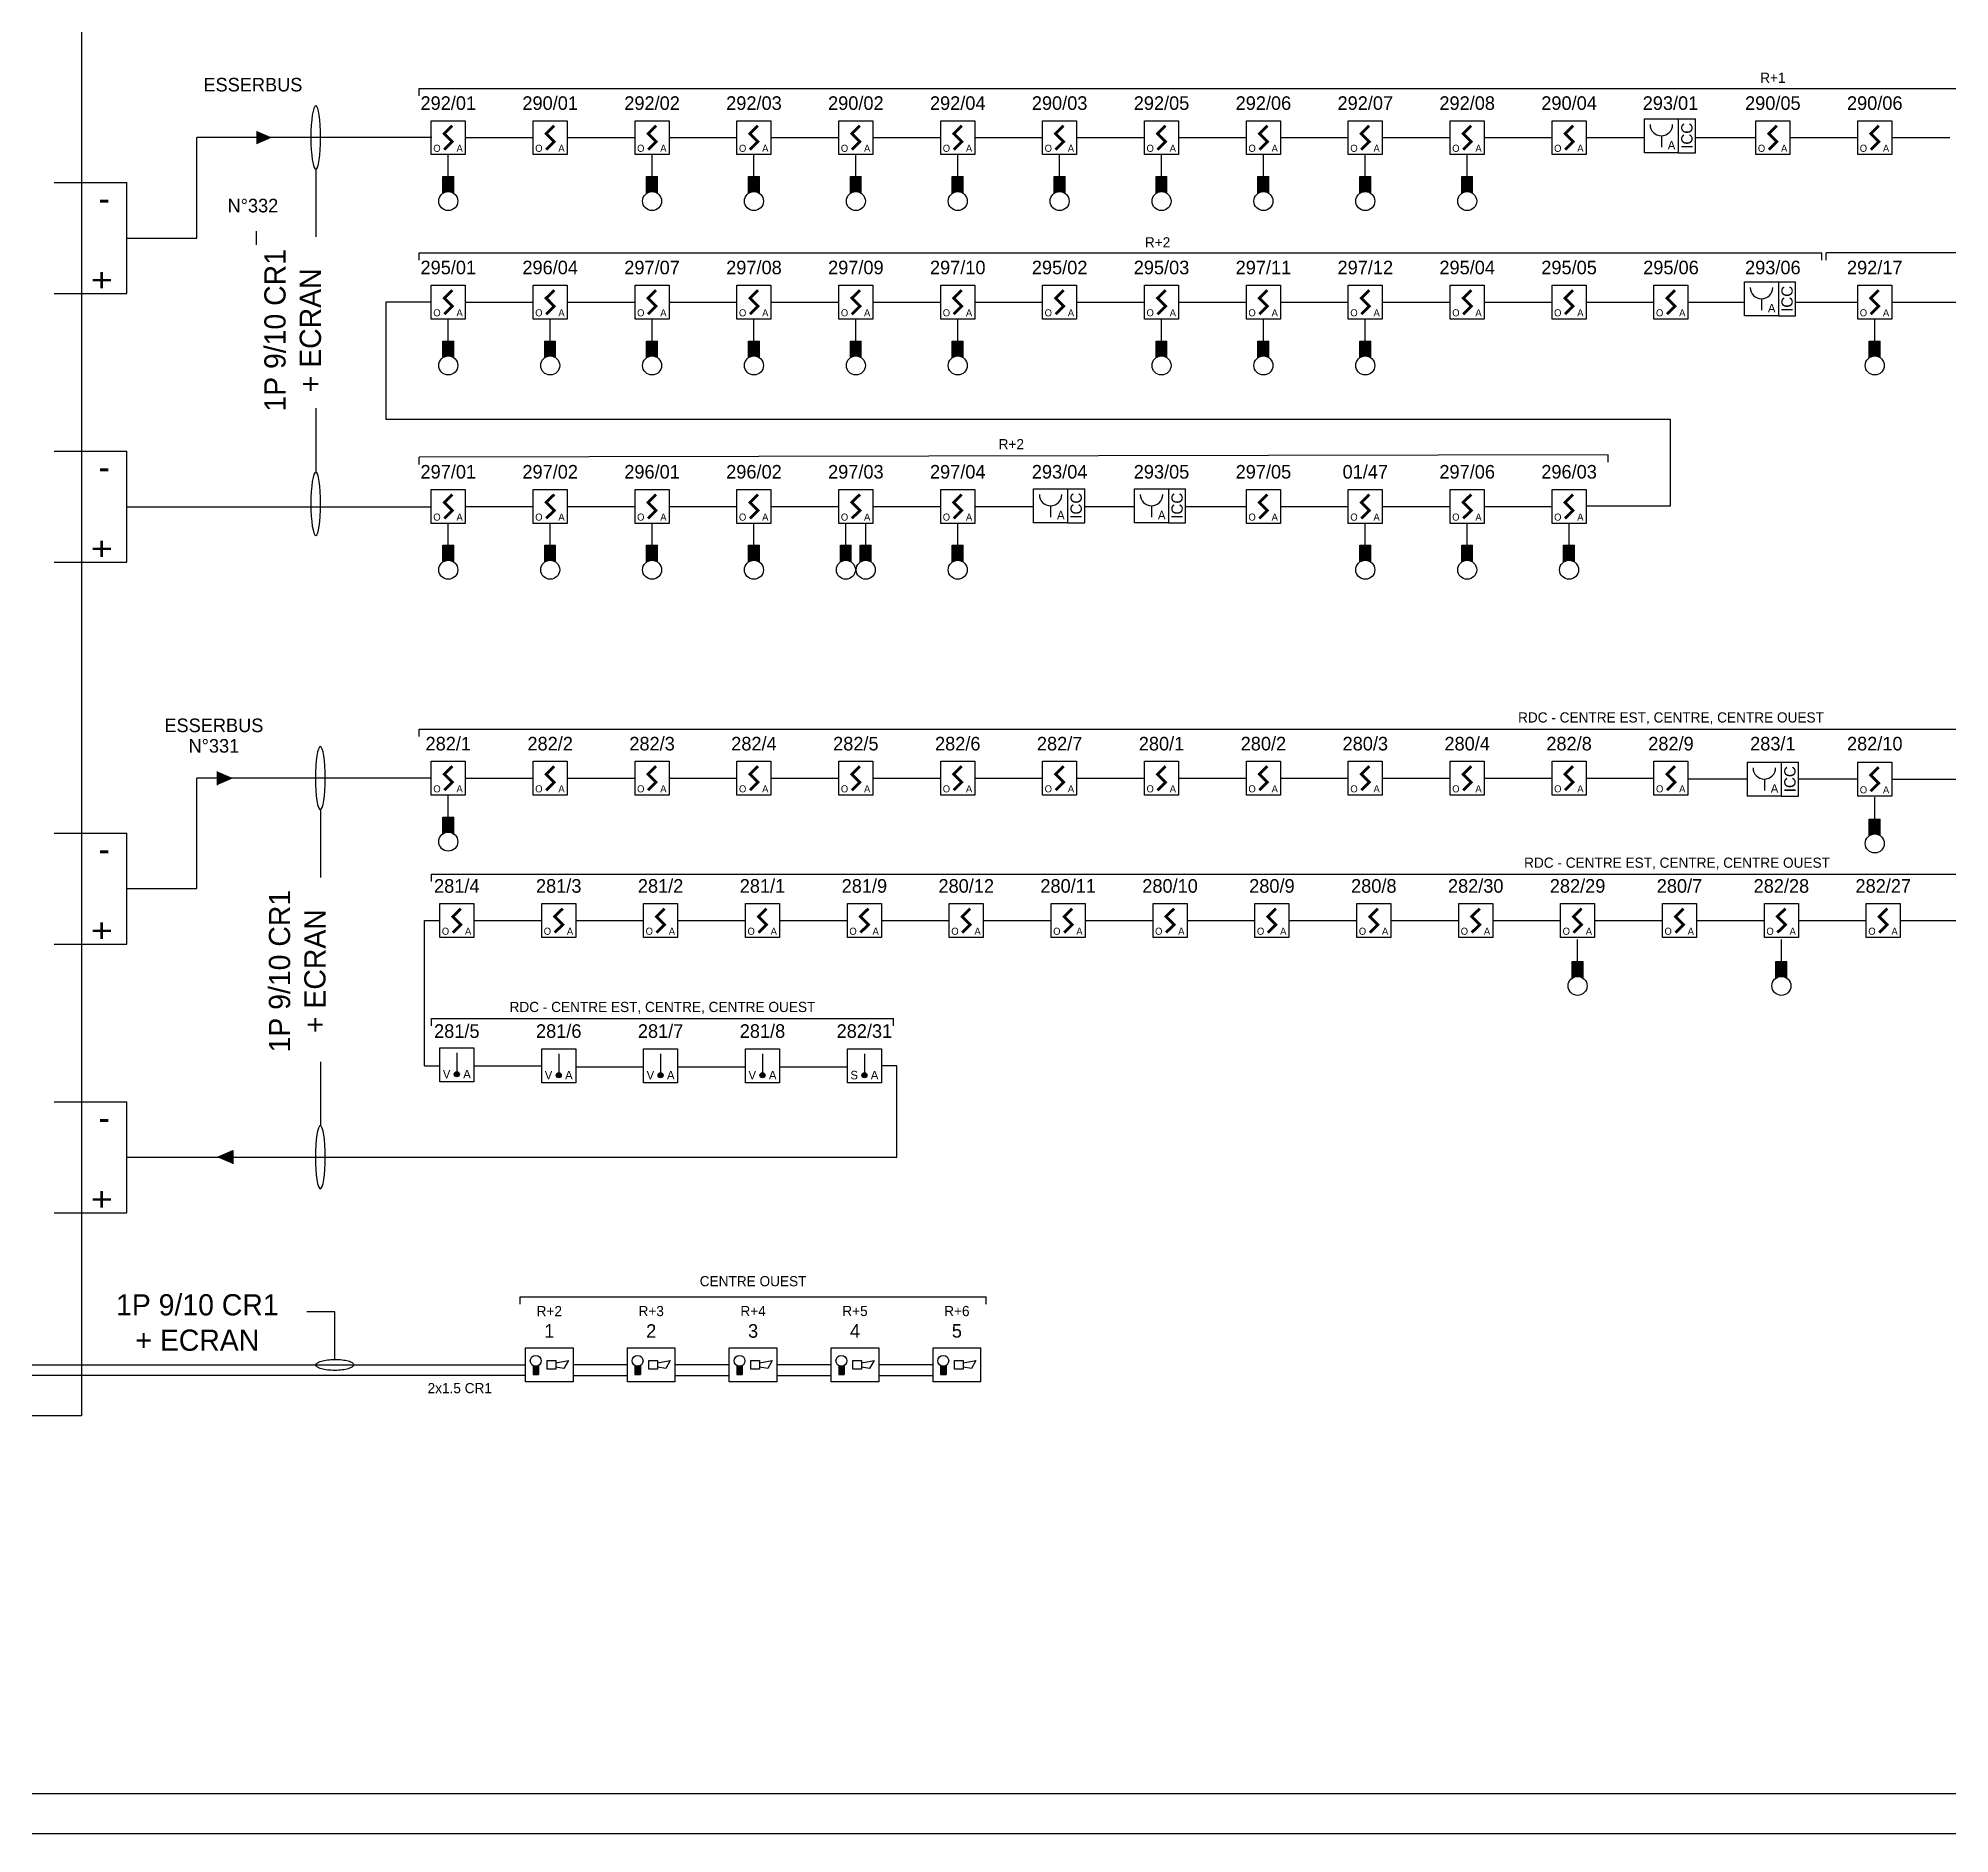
# Model space of a CAD drawing. Header units: millimetres. Extents: x 1942 to 3722, y 1044 to 1602.
# Drawn here: x 2583.1 to 2737.9, y 1043.8 to 1189.2 of the extents above; entities that cross this region are included whole.
import ezdxf
from ezdxf.enums import TextEntityAlignment as Align

# ---------------------------------------------------------------- set-up
doc = ezdxf.new("R2010")
doc.units = ezdxf.units.MM
doc.linetypes.add('ACAD_ISO06W100', pattern=[37.5, 24, -3, 0.5, -3, 0.5, -3, 0.5, -3])
for name, color, linetype in [('jcc-adressage', 6, 'Continuous'), ('JCC-CABLE1', 3, 'Continuous'), ('JCC-DECLENCHEUR MANUEL', 5, 'Continuous'), ('JCC-DECLENCHEUR MANUEL AVEC ISOLATEUR', 1, 'Continuous'), ('JCC-ELEMENT DEPORTE_4 L DAS', 1, 'Continuous'), ('JCC-INDICATEUR ACTION', 1, 'Continuous'), ('JCC-LOCAUX', 130, 'Continuous'), ('JCC-NIVEAU', 4, 'Continuous'), ('JCC-REPETITEUR ALARME', 1, 'Continuous'), ('JCC-THERMOSTATIQUE_A', 1, 'Continuous'), ('JCC-THERMOVELOCIMETRIQUE_A', 1, 'Continuous')]:
    doc.layers.add(name, color=color, linetype=linetype)
doc.layers.add('JCC-OPTIQUE', color=1, linetype='Continuous', lineweight=25)
doc.styles.add('LOCAUX', font='romans.shx', dxfattribs={"width": 0.75})
doc.styles.add('TEXTE', font='romans.shx')

# ---------------------------------------------------------------- blocks, each defined once
blk = doc.blocks.new('répétiteur alarme')
at = {"layer": 'JCC-REPETITEUR ALARME'}
blk.add_hatch(color=0, dxfattribs=at).paths.add_polyline_path([(-1.6, -0.09, -0.267949), (-2.4, -0.09), (-2.4, -1.4), (-1.6, -1.4)])
at = {"layer": 'JCC-REPETITEUR ALARME', "color": 0}
for p, q in [((0.94, 0.32), (2.8, 0.65)), ((2.8, 0.65), (2.15, -0.53)), ((-2.4, -0.09), (-2.4, -1.4)), ((-2.4, -1.4), (-1.6, -1.4)), ((-1.6, -0.09), (-1.6, -1.4)), ((2.15, -0.53), (0.94, -0.32))]:
    blk.add_line(p, q, dxfattribs=at)
for points in [[(-3.5, 2.5), (3.5, 2.5), (3.5, -2.5), (-3.5, -2.5)], [(-0.34, 0.64), (0.94, 0.64), (0.94, -0.64), (-0.34, -0.64)]]:
    blk.add_lwpolyline(points, close=True, dxfattribs=at)
blk.add_circle((-2, 0.6), 0.8, dxfattribs=at)
at = {"layer": 'jcc-adressage', "style": 'TEXTE'}
blk.add_attdef('ADRESSE', text='', height=3, dxfattribs=at).set_placement((0, 5), align=Align.MIDDLE)
at = {"layer": 'JCC-LOCAUX', "style": 'LOCAUX', "width": 0.85, "flags": 8}
for p in [(0, 13.75), (0, 11.25), (0, 8.75)]:
    blk.add_attdef('PIECE', text='', height=1.75, dxfattribs=at).set_placement(p, align=Align.MIDDLE)
blk = doc.blocks.new('voa')
blk.add_lwpolyline([(-3, 3), (3, 3), (3, -3), (-3, -3)], close=True)
at = {"const_width": 0.5}
blk.add_lwpolyline([(0.71, 2.12), (-0.71, 0.71), (0.71, -0.71), (-0.71, -2.12)], dxfattribs=at)
at = {"flags": 1}
for tag, p in [('SYMB_GRAPH', (0.67, 7.09)), ('SYMB_VISIODEF', (0, 1.25)), ('SYMB_VIC', (0, 4.02)), ('ADRESSE', (0, -1.5)), ('ZONE', (0, -1.5)), ('IA', (0.12, -0.63)), ('METIER', (0, -3)), ('CENTRALE', (0.44, -8.82)), ('VARIANTE', (0.67, -11.67))]:
    blk.add_attdef(tag, text='', height=2.5, dxfattribs=at).set_placement(p, align=Align.CENTER)
for tag, height, p in [('LIBELLE', 2.5, (0, 4)), ('TYPE', 1.25, (-2, -2.5)), ('TECH', 1.25, (2, -2.5)), ('LIBELLEZONE', 2.5, (0, -6.5))]:
    blk.add_attdef(tag, text='', height=height).set_placement(p, align=Align.CENTER)
blk = doc.blocks.new('indicateur action')
at = {"layer": 'JCC-INDICATEUR ACTION'}
blk.add_hatch(color=0, dxfattribs=at).paths.add_polyline_path([(0.8, -0.05, -0.315344), (-0.8, -0.05), (-0.8, -2.5), (0.8, -2.5)])
at = {"layer": 'JCC-INDICATEUR ACTION', "color": 0}
for p, q in [((-0.8, -0.05), (-0.8, -2.5)), ((0.8, -2.5), (-0.8, -2.5)), ((0.8, -0.05), (0.8, -2.5))]:
    blk.add_line(p, q, dxfattribs=at)
blk.add_circle((0, 1.1), 1.4, dxfattribs=at)
at = {"layer": 'jcc-adressage', "style": 'TEXTE'}
blk.add_attdef('ADRESSE', text='', height=3, dxfattribs=at).set_placement((0, 5), align=Align.MIDDLE)
at = {"layer": 'JCC-LOCAUX', "style": 'LOCAUX', "width": 0.75, "flags": 8}
for p in [(0, 13.75), (0, 11.25), (0, 8.75)]:
    blk.add_attdef('PIECE', text='', height=1.75, dxfattribs=at).set_placement(p, align=Align.MIDDLE)
blk = doc.blocks.new('déclencheur manuel avec isolateur')
at = {"layer": 'JCC-DECLENCHEUR MANUEL AVEC ISOLATEUR', "color": 0}
for p, q in [((2.5, 2.5), (5.02, 2.5)), ((5.02, -2.5), (5.02, 2.5)), ((0, 0), (0, -1.66)), ((2.5, -2.5), (5.02, -2.5))]:
    blk.add_line(p, q, dxfattribs=at)
blk.add_lwpolyline([(-2.5, 2.5), (2.5, 2.5), (2.5, -2.5), (-2.5, -2.5)], close=True, dxfattribs=at)
blk.add_arc((0, 1.66), 1.66, 180, 0, dxfattribs=at)
at = {"layer": 'jcc-adressage', "style": 'TEXTE'}
blk.add_attdef('ADRESSE', text='', height=3, dxfattribs=at).set_placement((0, 5), align=Align.MIDDLE)
at = {"layer": 'JCC-DECLENCHEUR MANUEL AVEC ISOLATEUR', "color": 0}
blk.add_text('ICC', height=1.668, rotation=90, dxfattribs=at).set_placement((3.76, 0), align=Align.MIDDLE_CENTER)
blk.add_text('A', height=1.25, dxfattribs=at).set_placement((1.5, -2), align=Align.CENTER)
at = {"layer": 'JCC-LOCAUX', "style": 'LOCAUX', "width": 0.85, "flags": 8}
for p in [(0, 13.75), (0, 11.25), (0, 8.75)]:
    blk.add_attdef('PIECE', text='', height=1.75, dxfattribs=at).set_placement(p, align=Align.MIDDLE)
blk = doc.blocks.new('thermovelocimetrique_a')
at = {"layer": 'JCC-THERMOVELOCIMETRIQUE_A'}
blk.add_hatch(color=0, dxfattribs=at).paths.add_polyline_path([(0.38, -1.39, 1), (-0.38, -1.39, 1)])
at = {"layer": 'JCC-THERMOVELOCIMETRIQUE_A', "color": 0}
blk.add_line((0, 1.77), (0, -1.02), dxfattribs=at)
blk.add_lwpolyline([(-2.5, 2.5), (2.5, 2.5), (2.5, -2.5), (-2.5, -2.5)], close=True, dxfattribs=at)
blk.add_circle((0, -1.39), 0.378, dxfattribs=at)
at = {"layer": 'jcc-adressage', "style": 'TEXTE'}
blk.add_attdef('ADRESSE', text='', height=3, dxfattribs=at).set_placement((0, 5), align=Align.MIDDLE)
at = {"layer": 'JCC-LOCAUX', "style": 'LOCAUX', "width": 0.75, "flags": 8}
for p in [(0, 13.75), (0, 11.25), (0, 8.75)]:
    blk.add_attdef('PIECE', text='', height=1.75, dxfattribs=at).set_placement(p, align=Align.MIDDLE)
at = {"layer": 'JCC-THERMOVELOCIMETRIQUE_A', "color": 0}
for s, p in [('V', (-1.5, -2)), ('A', (1.5, -2))]:
    blk.add_text(s, height=1.25, dxfattribs=at).set_placement(p, align=Align.CENTER)
blk = doc.blocks.new('thermostatique_a')
at = {"layer": 'JCC-THERMOSTATIQUE_A'}
blk.add_hatch(color=0, dxfattribs=at).paths.add_polyline_path([(0.38, -1.39, 1), (-0.38, -1.39, 1)])
at = {"layer": 'JCC-THERMOSTATIQUE_A', "color": 0}
blk.add_line((0, 1.77), (0, -1.02), dxfattribs=at)
blk.add_lwpolyline([(-2.5, 2.5), (2.5, 2.5), (2.5, -2.5), (-2.5, -2.5)], close=True, dxfattribs=at)
blk.add_circle((0, -1.39), 0.378, dxfattribs=at)
at = {"layer": 'jcc-adressage', "style": 'TEXTE'}
blk.add_attdef('ADRESSE', text='', height=3, dxfattribs=at).set_placement((0, 5), align=Align.MIDDLE)
at = {"layer": 'JCC-LOCAUX', "style": 'LOCAUX', "width": 0.75, "flags": 8}
for p in [(0, 13.75), (0, 11.25), (0, 8.75)]:
    blk.add_attdef('PIECE', text='', height=1.75, dxfattribs=at).set_placement(p, align=Align.MIDDLE)
at = {"layer": 'JCC-THERMOSTATIQUE_A', "color": 0}
for s, p in [('S', (-1.5, -2)), ('A', (1.5, -2))]:
    blk.add_text(s, height=1.25, dxfattribs=at).set_placement(p, align=Align.CENTER)

msp = doc.modelspace()

# ---------------------------------------------------------------- hatches: boundary and pattern name
at = {"layer": 'JCC-CABLE1'}
for points in [[(2602.07, 1181.17), (2600.8, 1181.71), (2600.8, 1180.62)], [(2598.92, 1129.3), (2597.65, 1129.84), (2597.65, 1128.75)], [(2597.64, 1098.61), (2598.9, 1098.07), (2598.9, 1099.16)]]:
    msp.add_hatch(color=1, dxfattribs=at).paths.add_polyline_path(points)

# ---------------------------------------------------------------- linework, layer by layer
at = {"color": 5}
for p, q in [((2614.96, 1167.83), (2611.29, 1167.83)), ((2611.29, 1167.83), (2611.29, 1158.36)), ((2611.29, 1158.36), (2715.28, 1158.36)), ((2715.28, 1158.36), (2715.28, 1151.33)), ((2715.28, 1151.33), (2708.46, 1151.33))]:
    msp.add_line(p, q, dxfattribs=at)
at = {"color": 1}
for p, q in [((2470.14, 1081.8), (2622.59, 1081.8)), ((2630.84, 1081.8), (2626.44, 1081.8)), ((2639.09, 1081.8), (2634.69, 1081.8)), ((2647.34, 1081.8), (2642.94, 1081.8)), ((2655.59, 1081.8), (2651.19, 1081.8))]:
    msp.add_line(p, q, dxfattribs=at)
at = {"color": 4}
for p, q in [((2626.44, 1080.93), (2630.84, 1080.93)), ((2634.69, 1080.93), (2639.09, 1080.93)), ((2642.94, 1080.93), (2647.34, 1080.93)), ((2651.19, 1080.93), (2655.59, 1080.93))]:
    msp.add_line(p, q, dxfattribs=at)
at = {"color": 0}
for points in [[(3476.88, 1043.84), (1941.82, 1043.84), (1941.82, 1602.04), (3476.88, 1602.04)], [(1944.02, 1599.75), (3274.38, 1599.75), (3274.38, 1047.07), (1944.02, 1047.07)]]:
    msp.add_lwpolyline(points, close=True, dxfattribs=at)
at = {"color": 8}
msp.add_lwpolyline([(2586.65, 1077.67), (2401.08, 1077.67), (2401.08, 1306.7), (2586.65, 1306.7)], close=True, dxfattribs=at)
at = {"color": 4}
msp.add_lwpolyline([(2622.59, 1080.93), (2467.15, 1080.93), (2467.15, 1121.2), (2452.47, 1121.2), (2452.47, 1124.49)], dxfattribs=at)
at = {"layer": 'JCC-CABLE1', "color": 1}
for p, q in [((2615, 1181.17), (2595.99, 1181.17)), ((2595.99, 1173.03), (2595.99, 1181.17)), ((2605.61, 1178.55), (2605.61, 1173.12)), ((2584.44, 1177.53), (2590.32, 1177.53)), ((2590.32, 1168.53), (2590.32, 1177.53)), ((2600.8, 1172.48), (2600.8, 1173.58)), ((2590.32, 1173.03), (2595.99, 1173.03)), ((2584.44, 1168.53), (2590.32, 1168.53)), ((2605.61, 1159.26), (2605.61, 1154.08)), ((2584.44, 1155.78), (2590.32, 1155.78)), ((2590.32, 1146.78), (2590.32, 1155.78)), ((2590.32, 1151.28), (2614.9, 1151.28)), ((2584.44, 1146.78), (2590.32, 1146.78)), ((2614.97, 1129.3), (2595.99, 1129.3)), ((2597.65, 1128.75), (2597.65, 1129.84)), ((2605.98, 1126.68), (2605.98, 1121.25)), ((2584.44, 1124.86), (2590.32, 1124.86)), ((2590.32, 1115.86), (2590.32, 1124.86)), ((2584.44, 1115.86), (2590.32, 1115.86)), ((2605.98, 1106.35), (2605.98, 1101.17)), ((2584.44, 1103.11), (2590.32, 1103.11)), ((2590.32, 1094.11), (2590.32, 1103.11)), ((2597.64, 1098.61), (2598.9, 1099.16)), ((2598.9, 1099.16), (2598.9, 1098.07)), ((2584.44, 1094.11), (2590.32, 1094.11))]:
    msp.add_line(p, q, dxfattribs=at)
at = {"layer": 'JCC-CABLE1', "color": 5}
for p, q in [((2617.72, 1181.16), (2623.22, 1181.16)), ((2625.97, 1181.16), (2631.47, 1181.16)), ((2634.22, 1181.16), (2639.72, 1181.16)), ((2642.47, 1181.16), (2647.97, 1181.16)), ((2650.72, 1181.16), (2656.22, 1181.16)), ((2658.97, 1181.16), (2664.47, 1181.16)), ((2667.22, 1181.16), (2672.72, 1181.16)), ((2675.47, 1181.16), (2680.97, 1181.16)), ((2683.72, 1181.16), (2689.22, 1181.16)), ((2691.97, 1181.16), (2697.47, 1181.16)), ((2700.22, 1181.16), (2705.72, 1181.16)), ((2708.47, 1181.16), (2713.19, 1181.16)), ((2717.32, 1181.16), (2722.22, 1181.16)), ((2724.97, 1181.16), (2730.47, 1181.16)), ((2733.22, 1181.16), (2737.91, 1181.16)), ((2616.34, 1178.01), (2616.34, 1179.78)), ((2632.84, 1178.01), (2632.84, 1179.78)), ((2641.09, 1178.01), (2641.09, 1179.78)), ((2649.34, 1178.01), (2649.34, 1179.78)), ((2657.59, 1178.01), (2657.59, 1179.78)), ((2665.84, 1178.01), (2665.84, 1179.78)), ((2674.09, 1178.01), (2674.09, 1179.78)), ((2682.34, 1178.01), (2682.34, 1179.78)), ((2690.59, 1178.01), (2690.59, 1179.78)), ((2698.84, 1178.01), (2698.84, 1179.78)), ((2617.72, 1167.84), (2623.22, 1167.84)), ((2625.97, 1167.84), (2631.47, 1167.84)), ((2634.22, 1167.84), (2639.72, 1167.84)), ((2642.47, 1167.84), (2647.97, 1167.84)), ((2650.72, 1167.84), (2656.22, 1167.84)), ((2658.97, 1167.84), (2664.47, 1167.84)), ((2667.22, 1167.84), (2672.72, 1167.84)), ((2675.47, 1167.84), (2680.97, 1167.84)), ((2683.72, 1167.84), (2689.22, 1167.84)), ((2691.97, 1167.84), (2697.47, 1167.84)), ((2700.22, 1167.84), (2705.72, 1167.84)), ((2708.47, 1167.84), (2713.97, 1167.84)), ((2716.72, 1167.84), (2721.28, 1167.84)), ((2725.46, 1167.84), (2730.47, 1167.84)), ((2733.22, 1167.84), (2738.72, 1167.84)), ((2616.34, 1164.69), (2616.34, 1166.47)), ((2624.59, 1164.69), (2624.59, 1166.47)), ((2632.84, 1164.69), (2632.84, 1166.47)), ((2641.09, 1164.69), (2641.09, 1166.47)), ((2649.34, 1164.69), (2649.34, 1166.47)), ((2657.59, 1164.69), (2657.59, 1166.47)), ((2674.09, 1164.69), (2674.09, 1166.47)), ((2682.34, 1164.69), (2682.34, 1166.47)), ((2690.59, 1164.69), (2690.59, 1166.47)), ((2731.84, 1164.69), (2731.84, 1166.47)), ((2617.72, 1151.3), (2623.22, 1151.3)), ((2625.97, 1151.3), (2631.47, 1151.3)), ((2634.22, 1151.3), (2639.72, 1151.3)), ((2642.47, 1151.3), (2647.97, 1151.3)), ((2650.72, 1151.3), (2656.22, 1151.3)), ((2658.97, 1151.3), (2663.72, 1151.3)), ((2667.87, 1151.3), (2671.87, 1151.3)), ((2676.06, 1151.3), (2680.97, 1151.3)), ((2683.72, 1151.3), (2689.22, 1151.3)), ((2691.97, 1151.3), (2697.47, 1151.3)), ((2700.22, 1151.3), (2705.72, 1151.3)), ((2616.34, 1148.15), (2616.34, 1149.93)), ((2624.59, 1148.15), (2624.59, 1149.93)), ((2632.84, 1148.15), (2632.84, 1149.93)), ((2641.09, 1148.15), (2641.09, 1149.93)), ((2648.53, 1148.15), (2648.53, 1149.93)), ((2650.14, 1148.15), (2650.14, 1149.93)), ((2657.59, 1148.15), (2657.59, 1149.93)), ((2690.59, 1148.15), (2690.59, 1149.93)), ((2698.84, 1148.15), (2698.84, 1149.93)), ((2707.09, 1148.15), (2707.09, 1149.93))]:
    msp.add_line(p, q, dxfattribs=at)
at = {"layer": 'JCC-CABLE1'}
for p, q in [((2617.72, 1129.3), (2623.22, 1129.3)), ((2625.97, 1129.3), (2631.47, 1129.3)), ((2634.22, 1129.3), (2639.72, 1129.3)), ((2642.47, 1129.3), (2647.97, 1129.3)), ((2650.72, 1129.3), (2656.22, 1129.3)), ((2658.97, 1129.3), (2664.47, 1129.3)), ((2667.22, 1129.3), (2672.72, 1129.3)), ((2675.47, 1129.3), (2680.97, 1129.3)), ((2683.72, 1129.3), (2689.22, 1129.3)), ((2691.97, 1129.3), (2697.47, 1129.3)), ((2700.22, 1129.3), (2705.72, 1129.3)), ((2708.47, 1129.3), (2713.97, 1129.3)), ((2721.52, 1129.22), (2716.72, 1129.22)), ((2730.47, 1129.22), (2725.66, 1129.22)), ((2733.22, 1129.22), (2738.72, 1129.22)), ((2616.34, 1126.15), (2616.34, 1127.92)), ((2731.84, 1125.99), (2731.84, 1127.76)), ((2614.42, 1117.77), (2615.66, 1117.77)), ((2614.42, 1106.02), (2614.42, 1117.77)), ((2618.41, 1117.77), (2623.91, 1117.77)), ((2626.66, 1117.77), (2632.16, 1117.77)), ((2634.91, 1117.77), (2640.41, 1117.77)), ((2643.16, 1117.77), (2648.66, 1117.77)), ((2651.41, 1117.77), (2656.91, 1117.77)), ((2659.66, 1117.77), (2665.16, 1117.77)), ((2667.91, 1117.77), (2673.41, 1117.77)), ((2676.16, 1117.77), (2681.66, 1117.77)), ((2684.41, 1117.77), (2689.91, 1117.77)), ((2692.66, 1117.77), (2698.16, 1117.77)), ((2700.91, 1117.77), (2706.41, 1117.77)), ((2709.16, 1117.77), (2714.66, 1117.77)), ((2717.41, 1117.77), (2722.91, 1117.77)), ((2725.66, 1117.77), (2731.16, 1117.77)), ((2733.91, 1117.77), (2739.41, 1117.77)), ((2707.78, 1114.47), (2707.78, 1116.24)), ((2724.28, 1114.47), (2724.28, 1116.24)), ((2614.42, 1106.02), (2615.66, 1106.02)), ((2618.41, 1106.02), (2623.91, 1106.02)), ((2626.66, 1105.94), (2632.16, 1105.94)), ((2634.91, 1105.94), (2640.41, 1105.94)), ((2643.16, 1105.94), (2648.66, 1105.94))]:
    msp.add_line(p, q, dxfattribs=at)
at = {"layer": 'JCC-CABLE1', "color": 1, "ltscale": 0.6}
for p, q in [((2652.65, 1106.02), (2651.41, 1106.02)), ((2652.65, 1098.61), (2652.65, 1106.02))]:
    msp.add_line(p, q, dxfattribs=at)
at = {"layer": 'JCC-CABLE1', "color": 1}
for points in [[(2590.32, 1120.36), (2595.99, 1120.36), (2595.99, 1129.3)], [(2590.32, 1098.61), (2652.65, 1098.61)], [(2607.15, 1082.25), (2607.15, 1086.11), (2604.88, 1086.11)]]:
    msp.add_lwpolyline(points, dxfattribs=at)
at = {"layer": 'JCC-CABLE1', "color": 1, "extrusion": (0, 0, -1)}
for centre in [(2605.61, 1181.17), (2605.61, 1151.52), (2605.98, 1129.3), (2605.98, 1098.61)]:
    msp.add_ellipse(centre, major_axis=(0, -2.56), ratio=0.154273, dxfattribs=at)
at = {"layer": 'JCC-CABLE1', "color": 1, "linetype": 'ACAD_ISO06W100'}
msp.add_ellipse((2607.15, 1081.8), major_axis=(1.53, 0.01), ratio=0.29085, start_param=-1.570796, end_param=4.712389, dxfattribs=at)
at = {"layer": 'JCC-NIVEAU'}
for p, q in [((2613.98, 1185.14), (2824.95, 1185.14)), ((2613.98, 1184.55), (2613.98, 1185.14)), ((2613.98, 1171.83), (2727.56, 1171.83)), ((2613.98, 1171.24), (2613.98, 1171.83)), ((2727.56, 1171.24), (2727.56, 1171.83)), ((2727.91, 1171.24), (2727.91, 1171.83)), ((2817.84, 1171.83), (2727.91, 1171.83)), ((2710.26, 1155.49), (2613.98, 1155.29)), ((2613.98, 1154.7), (2613.98, 1155.29)), ((2710.26, 1154.9), (2710.26, 1155.49)), ((2613.98, 1133.28), (2816.7, 1133.28)), ((2613.98, 1132.69), (2613.98, 1133.28)), ((2614.97, 1121.53), (2816.7, 1121.53)), ((2614.97, 1120.94), (2614.97, 1121.53)), ((2614.97, 1109.85), (2652.39, 1109.85)), ((2614.97, 1109.26), (2614.97, 1109.85)), ((2652.39, 1109.26), (2652.39, 1109.85)), ((2622.16, 1087.32), (2659.88, 1087.32)), ((2622.16, 1086.73), (2622.16, 1087.32)), ((2659.88, 1086.73), (2659.88, 1087.32))]:
    msp.add_line(p, q, dxfattribs=at)

# ---------------------------------------------------------------- block references
at = {"layer": 'JCC-DECLENCHEUR MANUEL', "xscale": 0.55, "yscale": 0.55, "zscale": 0.55}
for p in [(2714.56, 1181.31), (2722.67, 1168.11), (2665.11, 1151.36), (2673.28, 1151.36), (2722.9, 1129.22)]:
    msp.add_blockref('déclencheur manuel avec isolateur', p, dxfattribs=at)
at = {"layer": 'JCC-ELEMENT DEPORTE_4 L DAS', "color": 1, "xscale": 0.55, "yscale": 0.55, "zscale": 0.55}
msp.add_blockref('thermostatique_a', (2650.03, 1106.02), dxfattribs=at)
at = {"layer": 'JCC-INDICATEUR ACTION', "xscale": 0.55, "yscale": 0.55, "zscale": 0.55, "rotation": 180}
for p in [(2616.34, 1176.63), (2632.84, 1176.63), (2641.09, 1176.63), (2649.34, 1176.63), (2657.59, 1176.63), (2665.84, 1176.63), (2674.09, 1176.63), (2682.34, 1176.63), (2690.59, 1176.63), (2698.84, 1176.63), (2616.34, 1163.32), (2624.59, 1163.32), (2632.84, 1163.32), (2641.09, 1163.32), (2649.34, 1163.32), (2657.59, 1163.32), (2674.09, 1163.32), (2682.34, 1163.32), (2690.59, 1163.32), (2731.84, 1163.32), (2616.34, 1146.78), (2624.59, 1146.78), (2632.84, 1146.78), (2641.09, 1146.78), (2648.53, 1146.78), (2650.14, 1146.78), (2657.59, 1146.78), (2690.59, 1146.78), (2698.84, 1146.78), (2707.09, 1146.78), (2616.34, 1124.77), (2731.84, 1124.62), (2707.78, 1113.09), (2724.28, 1113.09)]:
    msp.add_blockref('indicateur action', p, dxfattribs=at)
at = {"layer": 'JCC-OPTIQUE'}
for p, xscale, yscale, zscale in [((2616.34, 1181.16), 0.4583333333332917, 0.4583333333332917, 0.4583333333332917), ((2624.59, 1181.16), 0.4583333333332917, 0.4583333333332917, 0.4583333333332917), ((2632.84, 1181.16), 0.4583333333332917, 0.4583333333332917, 0.4583333333332917), ((2641.09, 1181.16), 0.4583333333334167, 0.4583333333334167, 0.4583333333334167), ((2649.34, 1181.16), 0.4583333333334167, 0.4583333333334167, 0.4583333333334167), ((2657.59, 1181.16), 0.4583333333334167, 0.4583333333334167, 0.4583333333334167), ((2665.84, 1181.16), 0.4583333333334167, 0.4583333333334167, 0.4583333333334167), ((2674.09, 1181.16), 0.4583333333334167, 0.4583333333334167, 0.4583333333334167), ((2682.34, 1181.16), 0.4583333333334167, 0.4583333333334167, 0.4583333333334167), ((2690.59, 1181.16), 0.4583333333334167, 0.4583333333334167, 0.4583333333334167), ((2698.84, 1181.16), 0.4583333333334167, 0.4583333333334167, 0.4583333333334167), ((2707.09, 1181.16), 0.4583333333334167, 0.4583333333334167, 0.4583333333334167), ((2723.59, 1181.16), 0.4583333333334167, 0.4583333333334167, 0.4583333333334167), ((2731.84, 1181.16), 0.4583333333334167, 0.4583333333334167, 0.4583333333334167), ((2616.34, 1167.84), 0.4583333333332917, 0.4583333333332917, 0.4583333333332917), ((2624.59, 1167.84), 0.4583333333332917, 0.4583333333332917, 0.4583333333332917), ((2632.84, 1167.84), 0.4583333333332917, 0.4583333333332917, 0.4583333333332917), ((2641.09, 1167.84), 0.4583333333334167, 0.4583333333334167, 0.4583333333334167), ((2649.34, 1167.84), 0.4583333333334167, 0.4583333333334167, 0.4583333333334167), ((2657.59, 1167.84), 0.4583333333334167, 0.4583333333334167, 0.4583333333334167), ((2665.84, 1167.84), 0.4583333333334167, 0.4583333333334167, 0.4583333333334167), ((2674.09, 1167.84), 0.4583333333334167, 0.4583333333334167, 0.4583333333334167), ((2682.34, 1167.84), 0.4583333333334167, 0.4583333333334167, 0.4583333333334167), ((2690.59, 1167.84), 0.4583333333334167, 0.4583333333334167, 0.4583333333334167), ((2698.84, 1167.84), 0.4583333333334167, 0.4583333333334167, 0.4583333333334167), ((2707.09, 1167.84), 0.4583333333334167, 0.4583333333334167, 0.4583333333334167), ((2715.34, 1167.84), 0.4583333333334167, 0.4583333333334167, 0.4583333333334167), ((2731.84, 1167.84), 0.4583333333334167, 0.4583333333334167, 0.4583333333334167), ((2616.34, 1151.3), 0.4583333333332917, 0.4583333333332917, 0.4583333333332917), ((2624.59, 1151.3), 0.4583333333332917, 0.4583333333332917, 0.4583333333332917), ((2632.84, 1151.3), 0.4583333333332917, 0.4583333333332917, 0.4583333333332917), ((2641.09, 1151.3), 0.4583333333334167, 0.4583333333334167, 0.4583333333334167), ((2649.34, 1151.3), 0.4583333333334167, 0.4583333333334167, 0.4583333333334167), ((2657.59, 1151.3), 0.4583333333334167, 0.4583333333334167, 0.4583333333334167), ((2682.34, 1151.3), 0.4583333333334167, 0.4583333333334167, 0.4583333333334167), ((2690.59, 1151.3), 0.4583333333334167, 0.4583333333334167, 0.4583333333334167), ((2698.84, 1151.3), 0.4583333333334167, 0.4583333333334167, 0.4583333333334167), ((2707.09, 1151.3), 0.4583333333334167, 0.4583333333334167, 0.4583333333334167), ((2616.34, 1129.3), 0.4583333333332917, 0.4583333333332917, 0.4583333333332917), ((2624.59, 1129.3), 0.4583333333334167, 0.4583333333334167, 0.4583333333334167), ((2632.84, 1129.3), 0.4583333333334167, 0.4583333333334167, 0.4583333333334167), ((2641.09, 1129.3), 0.4583333333334167, 0.4583333333334167, 0.4583333333334167), ((2649.34, 1129.3), 0.4583333333334167, 0.4583333333334167, 0.4583333333334167), ((2657.59, 1129.3), 0.4583333333334167, 0.4583333333334167, 0.4583333333334167), ((2665.84, 1129.3), 0.4583333333334167, 0.4583333333334167, 0.4583333333334167), ((2674.09, 1129.3), 0.4583333333334167, 0.4583333333334167, 0.4583333333334167), ((2682.34, 1129.3), 0.4583333333332917, 0.4583333333332917, 0.4583333333332917), ((2690.59, 1129.3), 0.4583333333332917, 0.4583333333332917, 0.4583333333332917), ((2698.84, 1129.3), 0.4583333333332917, 0.4583333333332917, 0.4583333333332917), ((2707.09, 1129.3), 0.4583333333332917, 0.4583333333332917, 0.4583333333332917), ((2715.34, 1129.3), 0.4583333333332917, 0.4583333333332917, 0.4583333333332917), ((2731.84, 1129.22), 0.4583333333332917, 0.4583333333332917, 0.4583333333332917), ((2617.03, 1117.77), 0.4583333333334167, 0.4583333333334167, 0.4583333333334167), ((2625.28, 1117.77), 0.4583333333334167, 0.4583333333334167, 0.4583333333334167), ((2633.53, 1117.77), 0.4583333333334167, 0.4583333333334167, 0.4583333333334167), ((2641.78, 1117.77), 0.4583333333334167, 0.4583333333334167, 0.4583333333334167), ((2650.03, 1117.77), 0.4583333333334167, 0.4583333333334167, 0.4583333333334167), ((2658.28, 1117.77), 0.4583333333334167, 0.4583333333334167, 0.4583333333334167), ((2666.53, 1117.77), 0.4583333333334167, 0.4583333333334167, 0.4583333333334167), ((2674.78, 1117.77), 0.4583333333332917, 0.4583333333332917, 0.4583333333332917), ((2683.03, 1117.77), 0.4583333333332917, 0.4583333333332917, 0.4583333333332917), ((2691.28, 1117.77), 0.4583333333334167, 0.4583333333334167, 0.4583333333334167), ((2699.53, 1117.77), 0.4583333333334167, 0.4583333333334167, 0.4583333333334167), ((2707.78, 1117.77), 0.4583333333334167, 0.4583333333334167, 0.4583333333334167), ((2716.03, 1117.77), 0.4583333333334167, 0.4583333333334167, 0.4583333333334167), ((2724.28, 1117.77), 0.4583333333334167, 0.4583333333334167, 0.4583333333334167), ((2732.53, 1117.77), 0.4583333333332917, 0.4583333333332917, 0.4583333333332917)]:
    msp.add_blockref('voa', p, dxfattribs=dict(at, xscale=xscale, yscale=yscale, zscale=zscale)).add_auto_attribs({'TECH': 'A', 'TYPE': 'O'})
at = {"layer": 'JCC-REPETITEUR ALARME', "xscale": 0.55, "yscale": 0.55, "zscale": 0.05500000000000001}
for p in [(2624.52, 1081.8), (2632.77, 1081.8), (2641.02, 1081.8), (2649.27, 1081.8), (2657.52, 1081.8)]:
    msp.add_blockref('répétiteur alarme', p, dxfattribs=at)
at = {"layer": 'JCC-THERMOVELOCIMETRIQUE_A', "xscale": 0.55, "yscale": 0.55, "zscale": 0.55}
for p in [(2617.03, 1106.1), (2625.28, 1106.02), (2633.53, 1106.02), (2641.78, 1106.02)]:
    msp.add_blockref('thermovelocimetrique_a', p, dxfattribs=at)

# ---------------------------------------------------------------- texts
at = {"layer": 'jcc-adressage'}
for s, p in [('292/01', (2616.34, 1183.98)), ('290/01', (2624.59, 1183.98)), ('292/02', (2632.84, 1183.98)), ('292/03', (2641.09, 1183.98)), ('290/02', (2649.34, 1183.98)), ('292/04', (2657.59, 1183.98)), ('290/03', (2665.84, 1183.98)), ('292/05', (2674.09, 1183.98)), ('292/06', (2682.34, 1183.98)), ('292/07', (2690.59, 1183.98)), ('292/08', (2698.84, 1183.98)), ('290/04', (2707.09, 1183.98)), ('293/01', (2715.3, 1183.98)), ('290/05', (2723.59, 1183.98)), ('290/06', (2731.84, 1183.98)), ('295/01', (2616.34, 1170.67)), ('296/04', (2624.59, 1170.67)), ('297/07', (2632.84, 1170.67)), ('297/08', (2641.09, 1170.67)), ('297/09', (2649.34, 1170.67)), ('297/10', (2657.59, 1170.67)), ('295/02', (2665.84, 1170.67)), ('295/03', (2674.09, 1170.67)), ('297/11', (2682.34, 1170.67)), ('297/12', (2690.59, 1170.67)), ('295/04', (2698.84, 1170.67)), ('295/05', (2707.09, 1170.67)), ('295/06', (2715.34, 1170.67)), ('293/06', (2723.59, 1170.67)), ('292/17', (2731.84, 1170.67)), ('297/01', (2616.34, 1154.13)), ('297/02', (2624.59, 1154.13)), ('296/01', (2632.84, 1154.13)), ('296/02', (2641.09, 1154.13)), ('297/03', (2649.34, 1154.13)), ('297/04', (2657.59, 1154.13)), ('293/04', (2665.84, 1154.13)), ('293/05', (2674.09, 1154.13)), ('297/05', (2682.34, 1154.13)), ('01/47', (2690.59, 1154.13)), ('297/06', (2698.84, 1154.13)), ('296/03', (2707.09, 1154.13)), ('282/1', (2616.34, 1132.12)), ('282/2', (2624.59, 1132.12)), ('282/3', (2632.84, 1132.12)), ('282/4', (2641.09, 1132.12)), ('282/5', (2649.34, 1132.12)), ('282/6', (2657.59, 1132.12)), ('282/7', (2665.84, 1132.12)), ('280/1', (2674.09, 1132.12)), ('280/2', (2682.34, 1132.12)), ('280/3', (2690.59, 1132.12)), ('280/4', (2698.84, 1132.12)), ('282/8', (2707.09, 1132.12)), ('282/9', (2715.34, 1132.12)), ('283/1', (2723.59, 1132.12)), ('282/10', (2731.84, 1132.12)), ('281/4', (2617.03, 1120.6)), ('281/3', (2625.28, 1120.6)), ('281/2', (2633.53, 1120.6)), ('281/1', (2641.78, 1120.6)), ('281/9', (2650.03, 1120.6)), ('280/12', (2658.28, 1120.6)), ('280/11', (2666.53, 1120.6)), ('280/10', (2674.78, 1120.6)), ('280/9', (2683.03, 1120.6)), ('280/8', (2691.28, 1120.6)), ('282/30', (2699.53, 1120.6)), ('282/29', (2707.78, 1120.6)), ('280/7', (2716.03, 1120.6)), ('282/28', (2724.28, 1120.6)), ('282/27', (2732.53, 1120.6)), ('281/5', (2617.03, 1108.85)), ('281/6', (2625.28, 1108.85)), ('281/7', (2633.53, 1108.85)), ('281/8', (2641.78, 1108.85)), ('282/31', (2650.03, 1108.85)), ('1', (2624.52, 1084.55)), ('2', (2632.77, 1084.55)), ('3', (2641.02, 1084.55)), ('4', (2649.27, 1084.55)), ('5', (2657.52, 1084.55))]:
    msp.add_text(s, height=1.1, dxfattribs=at).set_placement(p, align=Align.MIDDLE)
at = {"layer": 'JCC-CABLE1', "color": 1}
for s, p in [('ESSERBUS', (2600.52, 1185.45)), ('N°332', (2600.52, 1175.66)), ('ESSERBUS', (2597.36, 1133.58)), ('N°331', (2597.36, 1131.92))]:
    msp.add_text(s, height=1.1, dxfattribs=at).set_placement(p, align=Align.MIDDLE)
at = {"layer": 'JCC-CABLE1', "color": 1, "width": 42.2841, "attachment_point": 5}
for s, insert, char_height in [('-', (2588.47, 1176.25), 2.06), ('-', (2588.47, 1154.5), 2.06), ('-', (2588.47, 1123.58), 2.06), ('-', (2588.47, 1101.83), 2.06), ('1P 9/10 CR1\\P+ ECRAN', (2596.02, 1085.22), 1.7188)]:
    msp.add_mtext(s, dxfattribs=dict(at, insert=insert, char_height=char_height))
at = {"layer": 'JCC-CABLE1', "color": 1, "width": 42.2841, "attachment_point": 5, "rotation": 90}
for s, insert, char_height in [('1P 9/10 CR1\\P+ ECRAN', (2603.75, 1165.56), 1.7188), ('+', (2588.25, 1169.62), 2.06), ('+', (2588.25, 1147.87), 2.06), ('1P 9/10 CR1\\P+ ECRAN', (2604.12, 1113.68), 1.7188), ('+', (2588.25, 1116.95), 2.06), ('+', (2588.25, 1095.2), 2.06)]:
    msp.add_mtext(s, dxfattribs=dict(at, insert=insert, char_height=char_height))
at = {"layer": 'JCC-NIVEAU'}
for s, p in [('R+1', (2723.59, 1186.01)), ('R+2', (2673.77, 1172.69)), ('R+2', (2661.93, 1156.35)), ('RDC - CENTRE EST, CENTRE, CENTRE OUEST', (2715.34, 1134.15)), ('RDC - CENTRE EST, CENTRE, CENTRE OUEST', (2715.83, 1122.39)), ('RDC - CENTRE EST, CENTRE, CENTRE OUEST', (2633.68, 1110.71)), ('CENTRE OUEST', (2641.02, 1088.58)), ('R+2', (2624.52, 1086.16)), ('R+3', (2632.77, 1086.16)), ('R+4', (2641.02, 1086.16)), ('R+5', (2649.27, 1086.16)), ('R+6', (2657.52, 1086.16)), ('2x1.5 CR1', (2617.27, 1079.92))]:
    msp.add_text(s, height=0.825, dxfattribs=at).set_placement(p, align=Align.MIDDLE)

doc.saveas('drawing.dxf')
